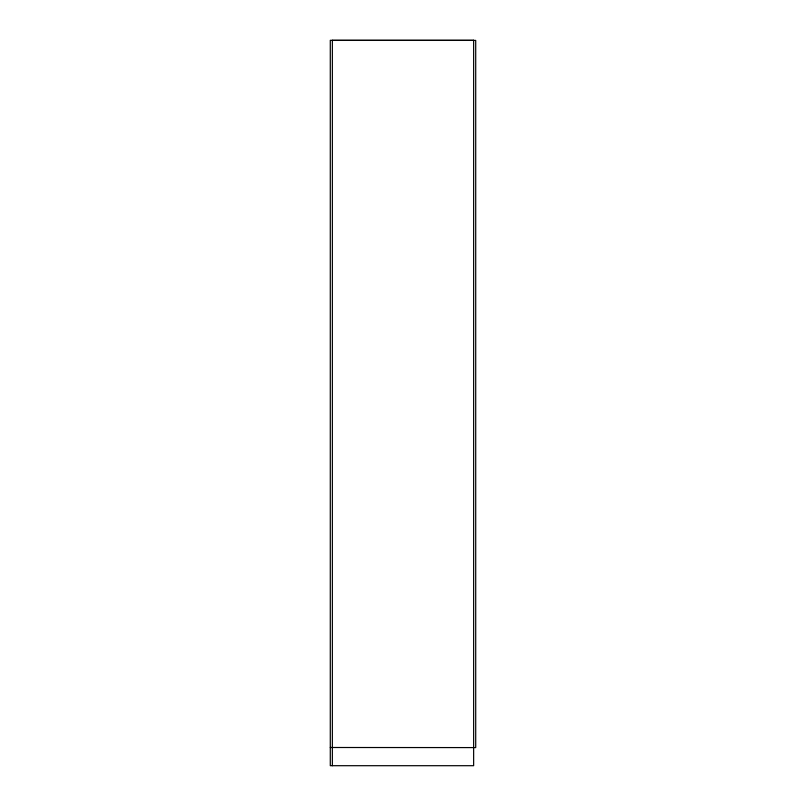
<?xml version="1.0" encoding="UTF-8"?>
<svg xmlns="http://www.w3.org/2000/svg" width="806" height="806" viewBox="0 0 806 806"><rect width="100%" height="100%" fill="white"/><g stroke="black" fill="none" stroke-linecap="round" stroke-linejoin="round"><path stroke-width="1.21" d="M332.364 40.401L475.711 40.401L475.711 747.595L330.289 747.494M332.364 40.3L332.364 765.7M473.636 40.3L330.289 40.3L330.289 765.7L473.636 765.7L473.636 40.3"/></g></svg>
